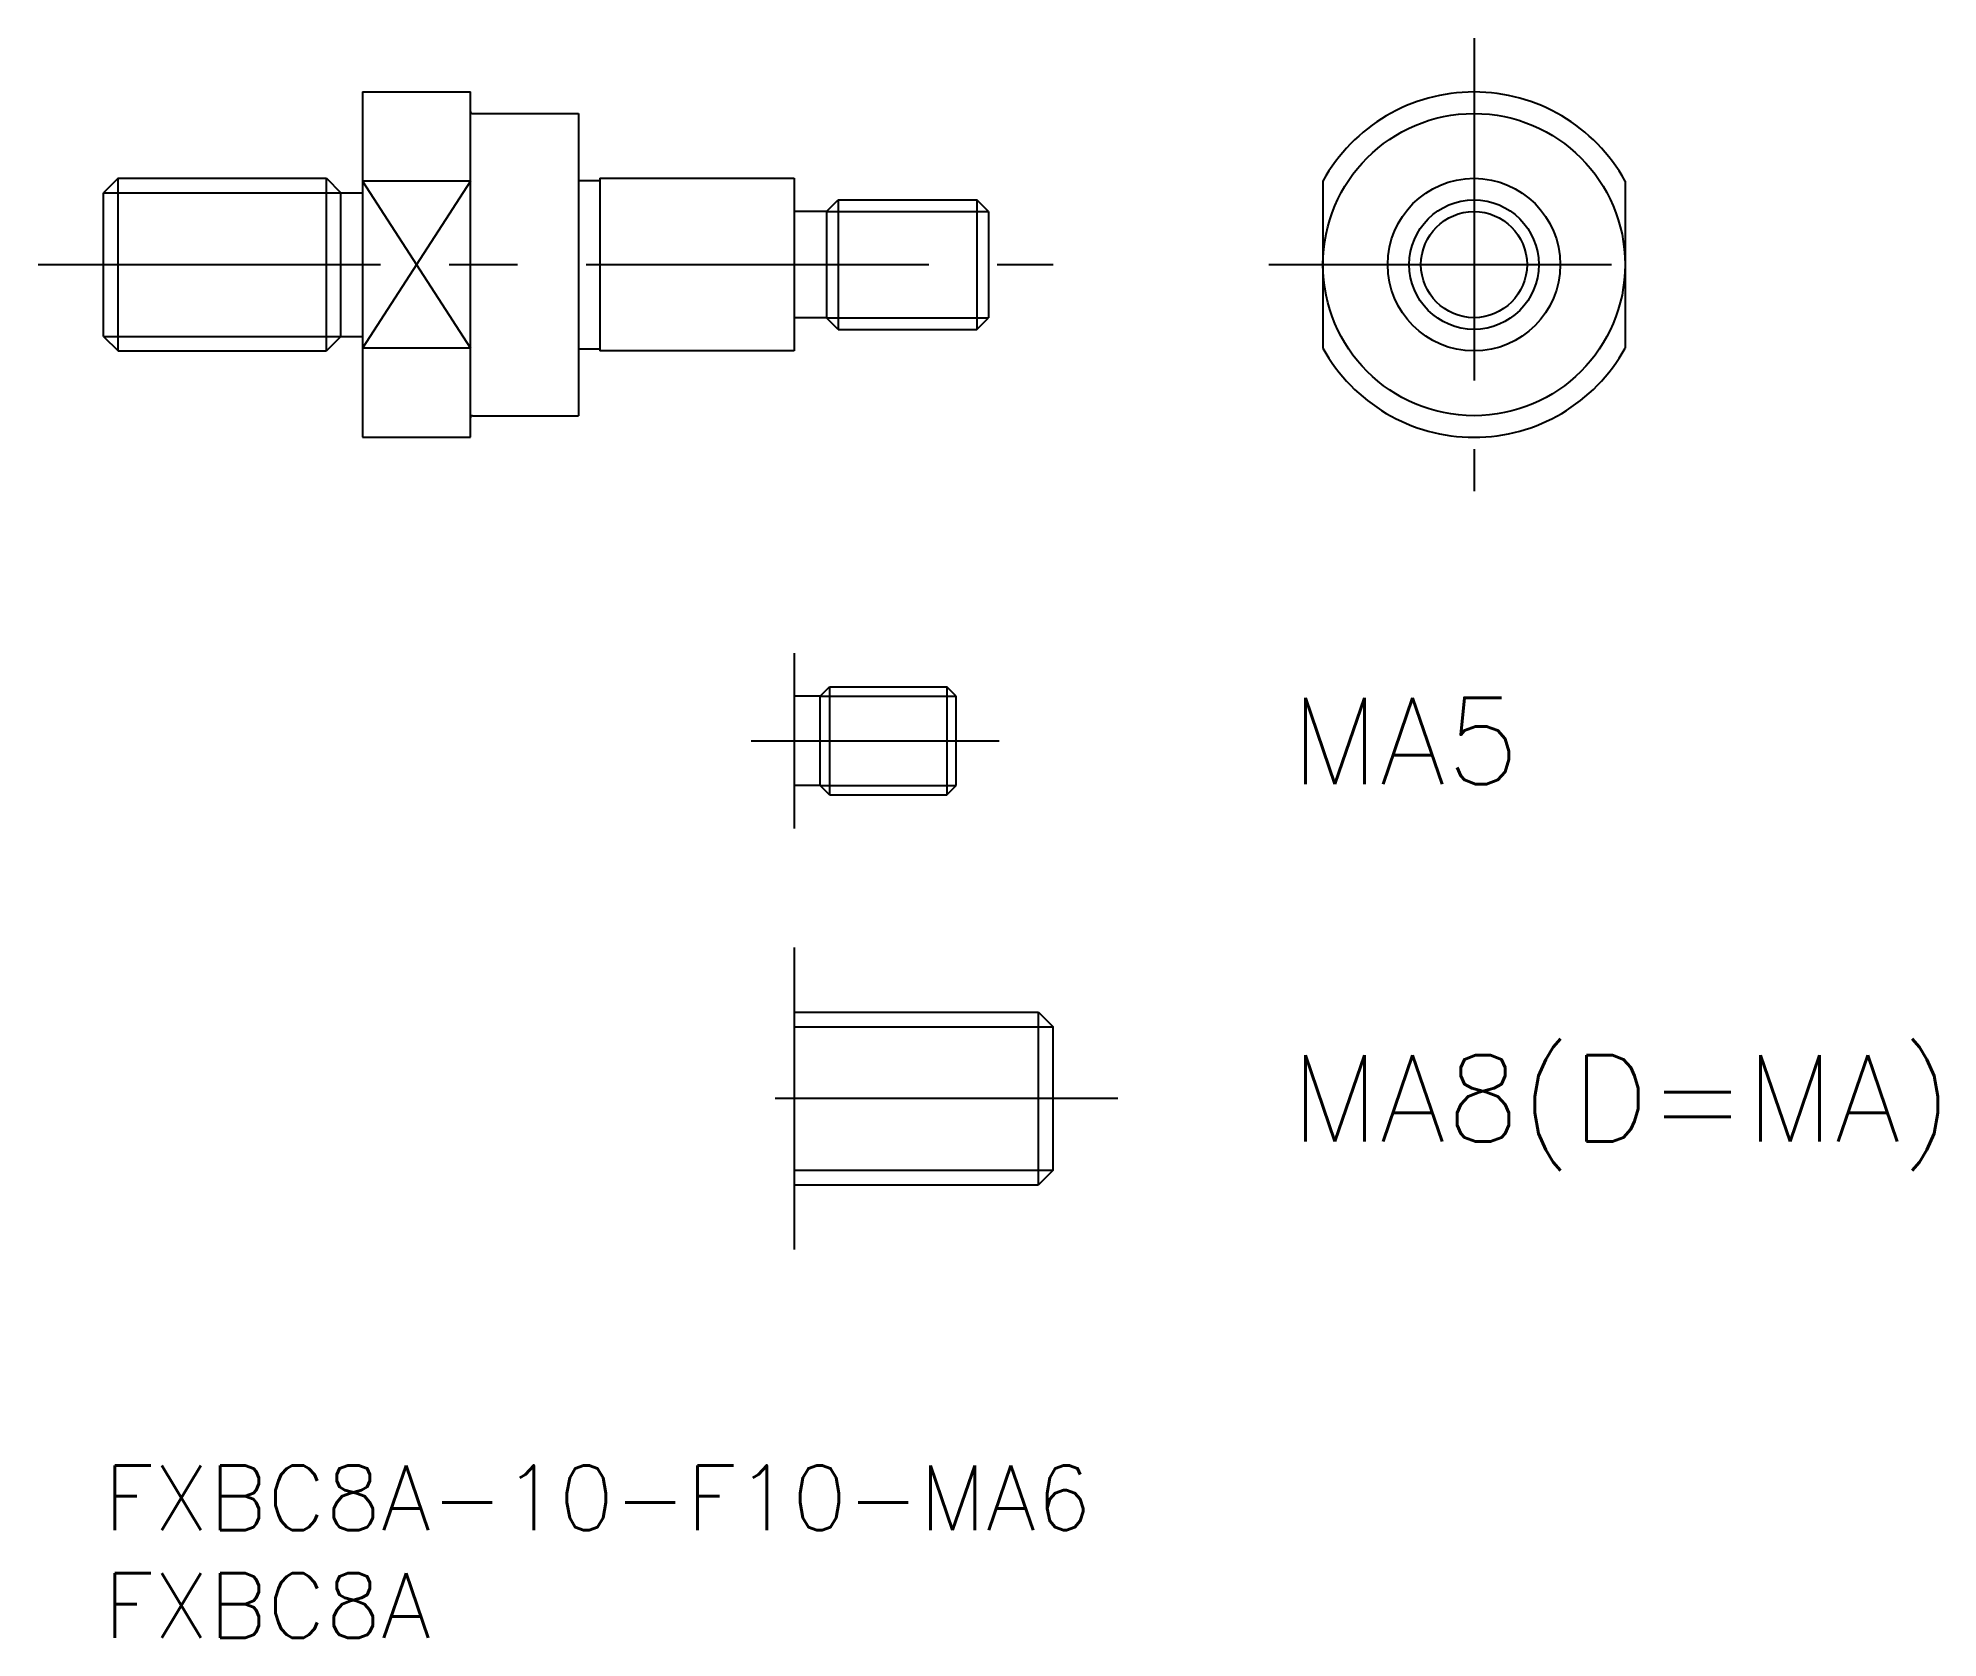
# Model space of a CAD drawing. Extents: x -3 to 85, y -8 to 66.1.
import ezdxf

# ---------------------------------------------------------------- set-up
doc = ezdxf.new("R2010")
doc.units = 0
doc.header["$LTSCALE"] = 0.5
doc.linetypes.add('CENTER', pattern=[50.8, 31.75, -6.35, 6.35, -6.35])
for name, color, linetype in [('MSM_CENTER', 1, 'CENTER'), ('MSM_CONTINUOUS', 7, 'CONTINUOUS'), ('MSM_NARROW', 5, 'CONTINUOUS'), ('MSM_PART_NUMBER', 7, 'CONTINUOUS')]:
    doc.layers.add(name, color=color, linetype=linetype)
doc.styles.get("Standard").update_dxf_attribs({"font": 'txt.shx', "height": 3, "bigfont": 'bigfont.shx'})

# ---------------------------------------------------------------- blocks, each defined once
blk = doc.blocks.new('*U4')
at = {"layer": 'MSM_PART_NUMBER'}
blk.add_text('FXBC8A-10-F10-MA6', height=3, dxfattribs=at).set_placement((0, -3))
blk = doc.blocks.new('*U5')
at = {"layer": 'MSM_PART_NUMBER'}
blk.add_text('FXBC8A', height=3, dxfattribs=at).set_placement((0, -8))
blk = doc.blocks.new('*U6')
at = {"layer": 'MSM_PART_NUMBER'}
blk.add_text('MA5', height=4, dxfattribs=at).set_placement((55, 31.567))
blk = doc.blocks.new('*U7')
at = {"layer": 'MSM_PART_NUMBER'}
blk.add_text('MA8(D=MA)', height=4, dxfattribs=at).set_placement((55, 15))

msp = doc.modelspace()

# ---------------------------------------------------------------- linework, layer by layer
at = {"layer": 'MSM_CENTER'}
for p, q in [((63.5, 66.134), (63.5, 45.134)), ((-3.039, 55.634), (44, 55.634)), ((54, 55.634), (73, 55.634)), ((30, 33.567), (41.5, 33.567)), ((47, 17), (29, 17))]:
    msp.add_line(p, q, dxfattribs=at)
at = {"layer": 'MSM_CONTINUOUS'}
for p, q in [((12, 63.634), (12, 47.634)), ((12, 63.634), (17, 63.634)), ((17, 47.634), (17, 63.634)), ((17.1, 62.634), (22, 62.634)), ((22, 62.634), (22, 48.634)), ((0.676, 59.634), (0, 58.958)), ((0.676, 59.634), (10.323, 59.634)), ((0.676, 51.634), (0.676, 59.634)), ((10.323, 51.634), (10.323, 59.634)), ((10.323, 59.634), (11, 58.958)), ((17, 59.507), (12, 59.507)), ((22, 59.534), (23, 59.534)), ((23, 59.634), (32, 59.634)), ((23, 59.634), (23, 51.634)), ((32, 59.634), (32, 51.634)), ((56.5, 59.507), (56.5, 51.761)), ((70.5, 59.507), (70.5, 51.761)), ((0, 52.31), (0, 58.958)), ((11, 52.31), (11, 58.958)), ((11, 58.958), (12, 58.958)), ((33.5, 58.092), (34.042, 58.634)), ((34.042, 58.634), (40.458, 58.634)), ((34.042, 58.634), (34.042, 52.634)), ((41, 58.092), (40.458, 58.634)), ((40.458, 58.634), (40.458, 52.634)), ((33.5, 58.092), (32, 58.092)), ((33.5, 58.092), (33.5, 53.175)), ((41, 58.092), (41, 53.175)), ((33.5, 53.175), (32, 53.175)), ((34.042, 52.634), (33.5, 53.175)), ((40.458, 52.634), (41, 53.175)), ((0, 52.31), (0.676, 51.634)), ((11, 52.31), (10.323, 51.634)), ((11, 52.31), (12, 52.31)), ((34.042, 52.634), (40.458, 52.634)), ((0.676, 51.634), (10.323, 51.634)), ((17, 51.761), (12, 51.761)), ((22, 51.734), (23, 51.734)), ((32, 51.634), (23, 51.634)), ((17.1, 48.634), (22, 48.634)), ((12, 47.634), (17, 47.634)), ((32, 37.634), (32, 29.5)), ((33.2, 35.634), (32, 35.634)), ((33.2, 35.634), (33.633, 36.067)), ((33.2, 31.5), (33.2, 35.634)), ((33.633, 36.067), (39.067, 36.067)), ((33.633, 36.067), (33.633, 31.067)), ((39.5, 35.634), (39.067, 36.067)), ((39.067, 36.067), (39.067, 31.067)), ((39.5, 31.5), (39.5, 35.634)), ((33.2, 31.5), (32, 31.5)), ((33.633, 31.067), (33.2, 31.5)), ((33.633, 31.067), (39.067, 31.067)), ((39.067, 31.067), (39.5, 31.5)), ((32, 24), (32, 10)), ((32, 21), (43.324, 21)), ((43.324, 13), (43.324, 21)), ((43.324, 21), (44, 20.323)), ((44, 13.677), (44, 20.323)), ((44, 13.677), (43.324, 13)), ((32, 13), (43.324, 13))]:
    msp.add_line(p, q, dxfattribs=at)
for radius in [7, 4, 3]:
    msp.add_circle((63.5, 55.634), radius, dxfattribs=at)
for centre, radius, start, end in [((63.5, 55.634), 8, 28.95502, 151.04498), ((17.1, 62.734), 0.1, 180, 270), ((63.5, 55.634), 8, 208.95502, 331.04498), ((17.1, 48.534), 0.1, 90, 180)]:
    msp.add_arc(centre, radius, start, end, dxfattribs=at)
at = {"layer": 'MSM_NARROW'}
for p, q in [((12, 59.507), (17, 51.761)), ((17, 59.507), (12, 51.761)), ((0, 58.958), (11, 58.958)), ((33.5, 58.092), (41, 58.092)), ((33.5, 53.175), (41, 53.175)), ((0, 52.31), (11, 52.31)), ((33.2, 35.634), (39.5, 35.634)), ((33.2, 31.5), (39.5, 31.5)), ((32, 20.323), (44, 20.323)), ((32, 13.677), (44, 13.677))]:
    msp.add_line(p, q, dxfattribs=at)
msp.add_circle((63.5, 55.634), 2.458, dxfattribs=at)

# ---------------------------------------------------------------- block references
at = {"layer": 'MSM_CONTINUOUS'}
for name in ['*U6', '*U7', '*U4', '*U5']:
    msp.add_blockref(name, (0, 0), dxfattribs=at)

doc.saveas('drawing.dxf')
